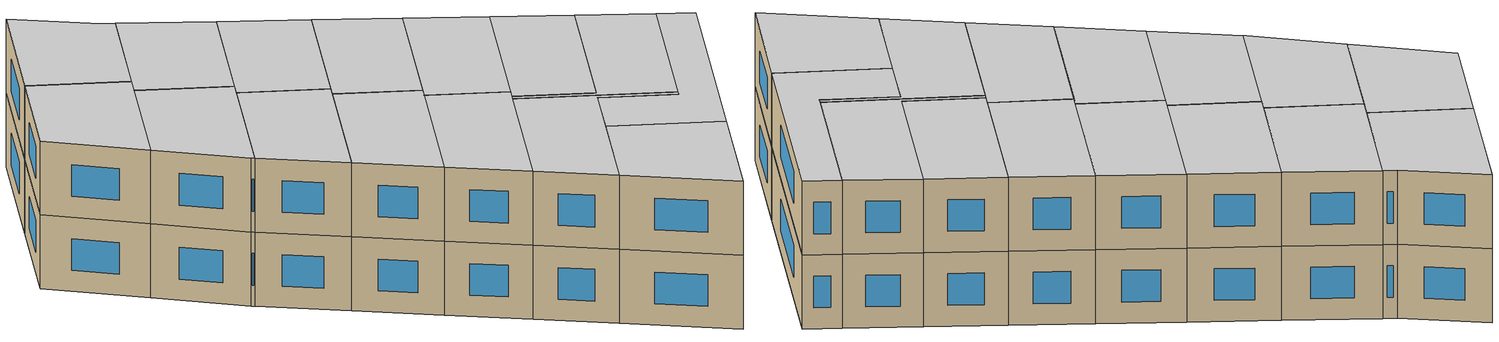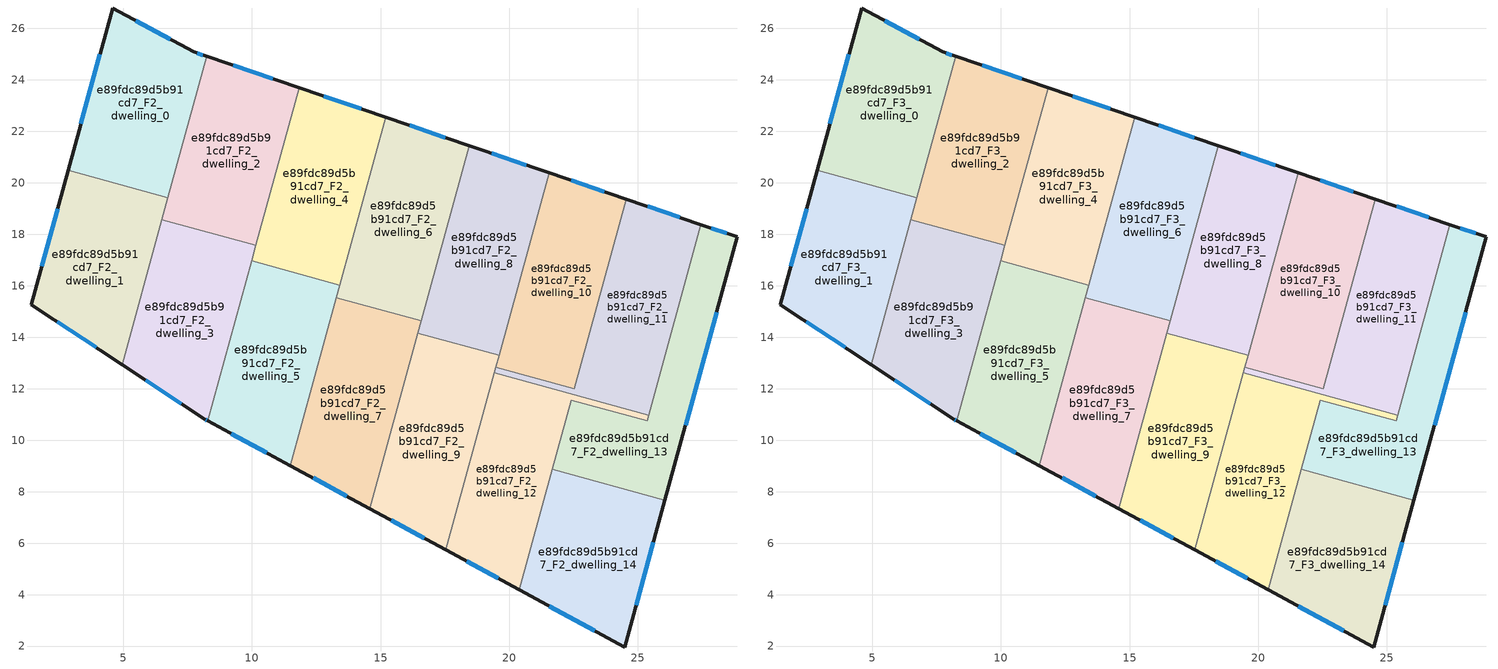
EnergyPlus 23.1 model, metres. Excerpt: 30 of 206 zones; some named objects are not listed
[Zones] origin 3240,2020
e89fdc89d5b91cd7_F2_dwelling_0
 floor to e89fdc89d5b91cd7_F1_dwelling_0 (EU_floor_Construction): 7.73,25.09 8.25,24.91 6.74,19.42 2.86,20.49 4.59,26.79 z6
 wall outside (EU_wall_Construction): 8.25,24.91 7.73,25.09 4.59,26.79 2.86,20.49 z6:9
 wall to e89fdc89d5b91cd7_F2_dwelling_1 (EU_wall_Construction): 2.86,20.49 6.74,19.42 z6:9
 wall to e89fdc89d5b91cd7_F2_dwelling_2 (EU_wall_Construction): 6.74,19.42 8.25,24.91 z6:9
 window (EU_Window_Construction): 4.1,24.99 3.36,22.29 / 6.84,25.57 5.49,26.3 / 8.1,24.96 7.88,25.04 z6.86:8.14
e89fdc89d5b91cd7_F2_dwelling_1
 floor to e89fdc89d5b91cd7_F1_dwelling_1 (EU_floor_Construction): 6.74,19.42 4.96,12.93 1.43,15.27 2.86,20.49 z6
 wall outside (EU_wall_Construction): 2.86,20.49 1.43,15.27 4.96,12.93 z6:9
 wall to e89fdc89d5b91cd7_F2_dwelling_3 (EU_wall_Construction): 4.96,12.93 6.51,18.57 z6:9
 wall to e89fdc89d5b91cd7_F2_dwelling_2 (EU_wall_Construction): 6.51,18.57 6.74,19.42 z6:9
 window (EU_Window_Construction): 2.45,19 1.84,16.76 / 2.44,14.6 3.95,13.6 z6.86:8.14
e89fdc89d5b91cd7_F2_dwelling_10
 floor to e89fdc89d5b91cd7_F1_dwelling_10 (EU_floor_Construction): 24.54,19.36 22.53,12 19.48,12.83 21.55,20.38 z6
 wall outside (EU_wall_Construction): 24.54,19.36 21.55,20.38 z6:9
 wall to e89fdc89d5b91cd7_F2_dwelling_11 (EU_wall_Construction): 19.48,12.83 22.53,12 24.54,19.36 z6:9
 wall to e89fdc89d5b91cd7_F2_dwelling_8 (EU_wall_Construction): 21.55,20.38 19.6,13.29 z6:9
 wall to e89fdc89d5b91cd7_F2_dwelling_9 (EU_wall_Construction): 19.6,13.29 19.48,12.84 z6:9
 window (EU_Window_Construction): 23.69,19.66 22.4,20.09 z6.86:8.14
e89fdc89d5b91cd7_F2_dwelling_11
 floor to e89fdc89d5b91cd7_F1_dwelling_11 (EU_floor_Construction): 27.44,18.38 25.41,10.98 19.42,12.62 19.48,12.83 22.53,12 24.54,19.36 z6
 wall outside (EU_wall_Construction): 27.44,18.38 24.54,19.36 z6:9
 wall to e89fdc89d5b91cd7_F2_dwelling_13 (EU_wall_Construction): 25.41,10.98 27.44,18.38 z6:9
 wall to e89fdc89d5b91cd7_F2_dwelling_12 (EU_wall_Construction): 19.42,12.62 25.41,10.98 z6:9
 wall to e89fdc89d5b91cd7_F2_dwelling_9 (EU_wall_Construction): 19.48,12.83 19.42,12.62 z6:9
 window (EU_Window_Construction): 26.61,18.66 25.37,19.08 z6.86:8.14
e89fdc89d5b91cd7_F2_dwelling_12
 floor to e89fdc89d5b91cd7_F1_dwelling_12 (EU_floor_Construction): 25.41,10.98 25.35,10.75 22.41,11.56 20.38,4.19 17.53,5.73 19.42,12.62 z6
 wall outside (EU_wall_Construction): 17.53,5.73 20.38,4.19 z6:9
 wall to e89fdc89d5b91cd7_F2_dwelling_13 (EU_wall_Construction): 21.67,8.86 22.41,11.56 25.35,10.75 25.41,10.98 z6:9
 wall to e89fdc89d5b91cd7_F2_dwelling_14 (EU_wall_Construction): 20.38,4.19 21.67,8.86 z6:9
 wall to e89fdc89d5b91cd7_F2_dwelling_9 (EU_wall_Construction): 19.42,12.62 17.53,5.73 z6:9
 window (EU_Window_Construction): 18.35,5.29 19.57,4.63 z6.86:8.14
e89fdc89d5b91cd7_F2_dwelling_13
 floor to e89fdc89d5b91cd7_F1_dwelling_13 (EU_floor_Construction): 28.86,17.89 26.05,7.66 21.67,8.86 22.41,11.56 25.35,10.75 25.41,10.98 27.44,18.38 z6
 wall outside (EU_wall_Construction): 26.05,7.66 28.86,17.89 27.44,18.38 z6:9
 wall to e89fdc89d5b91cd7_F2_dwelling_14 (EU_wall_Construction): 21.67,8.86 26.05,7.66 z6:9
 window (EU_Window_Construction): 28.45,18.03 27.85,18.24 / 26.85,10.59 28.06,14.97 z6.86:8.14
e89fdc89d5b91cd7_F2_dwelling_14
 floor to e89fdc89d5b91cd7_F1_dwelling_14 (EU_floor_Construction): 26.05,7.66 24.48,1.96 20.38,4.19 21.67,8.86 z6
 wall outside (EU_wall_Construction): 20.38,4.19 24.48,1.96 26.05,7.66 z6:9
 window (EU_Window_Construction): 24.93,3.59 25.6,6.03 / 21.55,3.55 23.31,2.6 z6.86:8.14
e89fdc89d5b91cd7_F2_dwelling_2
 floor to e89fdc89d5b91cd7_F1_dwelling_2 (EU_floor_Construction): 11.83,23.69 10.15,17.57 6.51,18.57 8.25,24.91 z6
 wall outside (EU_wall_Construction): 11.83,23.69 8.25,24.91 z6:9
 wall to e89fdc89d5b91cd7_F2_dwelling_3 (EU_wall_Construction): 6.51,18.57 10.15,17.57 z6:9
 wall to e89fdc89d5b91cd7_F2_dwelling_4 (EU_wall_Construction): 10.15,17.57 11.83,23.69 z6:9
 window (EU_Window_Construction): 10.81,24.04 9.27,24.56 z6.86:8.14
e89fdc89d5b91cd7_F2_dwelling_3
 floor to e89fdc89d5b91cd7_F1_dwelling_3 (EU_floor_Construction): 10.15,17.57 8.28,10.75 8.17,10.81 4.96,12.93 6.51,18.57 z6
 wall outside (EU_wall_Construction): 4.96,12.93 8.17,10.81 8.28,10.75 z6:9
 wall to e89fdc89d5b91cd7_F2_dwelling_5 (EU_wall_Construction): 8.28,10.75 9.99,16.97 z6:9
 wall to e89fdc89d5b91cd7_F2_dwelling_4 (EU_wall_Construction): 9.99,16.97 10.15,17.57 z6:9
 window (EU_Window_Construction): 8.2,10.8 8.25,10.77 / 5.88,12.33 7.25,11.42 z6.86:8.14
e89fdc89d5b91cd7_F2_dwelling_4
 floor to e89fdc89d5b91cd7_F1_dwelling_4 (EU_floor_Construction): 15.21,22.54 13.42,16.03 9.99,16.97 11.83,23.69 z6
 wall outside (EU_wall_Construction): 15.21,22.54 11.83,23.69 z6:9
 wall to e89fdc89d5b91cd7_F2_dwelling_5 (EU_wall_Construction): 9.99,16.97 13.42,16.03 z6:9
 wall to e89fdc89d5b91cd7_F2_dwelling_6 (EU_wall_Construction): 13.42,16.03 15.21,22.54 z6:9
 window (EU_Window_Construction): 14.24,22.87 12.8,23.36 z6.86:8.14
e89fdc89d5b91cd7_F2_dwelling_5
 floor to e89fdc89d5b91cd7_F1_dwelling_5 (EU_floor_Construction): 13.42,16.03 11.49,9.01 8.28,10.75 9.99,16.97 z6
 wall outside (EU_wall_Construction): 8.28,10.75 11.49,9.01 z6:9
 wall to e89fdc89d5b91cd7_F2_dwelling_7 (EU_wall_Construction): 11.49,9.01 13.28,15.53 z6:9
 wall to e89fdc89d5b91cd7_F2_dwelling_6 (EU_wall_Construction): 13.28,15.53 13.42,16.03 z6:9
 window (EU_Window_Construction): 9.2,10.25 10.58,9.51 z6.86:8.14
e89fdc89d5b91cd7_F2_dwelling_6
 floor to e89fdc89d5b91cd7_F1_dwelling_6 (EU_floor_Construction): 18.44,21.44 16.57,14.63 13.28,15.53 15.21,22.54 z6
 wall outside (EU_wall_Construction): 18.44,21.44 15.21,22.54 z6:9
 wall to e89fdc89d5b91cd7_F2_dwelling_7 (EU_wall_Construction): 13.28,15.53 16.57,14.63 z6:9
 wall to e89fdc89d5b91cd7_F2_dwelling_8 (EU_wall_Construction): 16.57,14.63 18.44,21.44 z6:9
 window (EU_Window_Construction): 17.52,21.76 16.13,22.23 z6.86:8.14
e89fdc89d5b91cd7_F2_dwelling_7
 floor to e89fdc89d5b91cd7_F1_dwelling_7 (EU_floor_Construction): 16.57,14.63 14.57,7.34 11.49,9.01 13.28,15.53 z6
 wall outside (EU_wall_Construction): 11.49,9.01 14.57,7.34 z6:9
 wall to e89fdc89d5b91cd7_F2_dwelling_9 (EU_wall_Construction): 14.57,7.34 16.44,14.16 z6:9
 wall to e89fdc89d5b91cd7_F2_dwelling_8 (EU_wall_Construction): 16.44,14.16 16.57,14.63 z6:9
 window (EU_Window_Construction): 12.37,8.53 13.69,7.82 z6.86:8.14
e89fdc89d5b91cd7_F2_dwelling_8
 floor to e89fdc89d5b91cd7_F1_dwelling_8 (EU_floor_Construction): 21.55,20.38 19.6,13.29 16.44,14.16 18.44,21.44 z6
 wall outside (EU_wall_Construction): 21.55,20.38 18.44,21.44 z6:9
 wall to e89fdc89d5b91cd7_F2_dwelling_9 (EU_wall_Construction): 16.44,14.16 19.6,13.29 z6:9
 window (EU_Window_Construction): 20.66,20.69 19.33,21.14 z6.86:8.14
e89fdc89d5b91cd7_F2_dwelling_9
 floor to e89fdc89d5b91cd7_F1_dwelling_9 (EU_floor_Construction): 19.6,13.29 17.53,5.73 14.57,7.34 16.44,14.16 z6
 wall outside (EU_wall_Construction): 14.57,7.34 17.53,5.73 z6:9
 window (EU_Window_Construction): 15.42,6.88 16.69,6.19 z6.86:8.14
e89fdc89d5b91cd7_F3_dwelling_0
 floor to e89fdc89d5b91cd7_F2_dwelling_0 (EU_floor_Construction): 7.73,25.09 8.25,24.91 6.74,19.42 2.86,20.49 4.59,26.79 z9
 wall outside (EU_wall_Construction): 8.25,24.91 7.73,25.09 4.59,26.79 2.86,20.49 z9:12
 wall to e89fdc89d5b91cd7_F3_dwelling_1 (EU_wall_Construction): 2.86,20.49 6.74,19.42 z9:12
 wall to e89fdc89d5b91cd7_F3_dwelling_2 (EU_wall_Construction): 6.74,19.42 8.25,24.91 z9:12
 window (EU_Window_Construction): 4.1,24.99 3.36,22.29 / 6.84,25.57 5.49,26.3 / 8.1,24.96 7.88,25.04 z9.86:11.14
 ceiling to e89fdc89d5b91cd7_F4_dwelling_0 (EU_floor_Construction): 6.74,19.42 8.25,24.91 7.73,25.09 4.59,26.79 2.86,20.49 z12
e89fdc89d5b91cd7_F3_dwelling_1
 floor to e89fdc89d5b91cd7_F2_dwelling_1 (EU_floor_Construction): 6.74,19.42 4.96,12.93 1.43,15.27 2.86,20.49 z9
 wall outside (EU_wall_Construction): 2.86,20.49 1.43,15.27 4.96,12.93 z9:12
 wall to e89fdc89d5b91cd7_F3_dwelling_3 (EU_wall_Construction): 4.96,12.93 6.51,18.57 z9:12
 wall to e89fdc89d5b91cd7_F3_dwelling_2 (EU_wall_Construction): 6.51,18.57 6.74,19.42 z9:12
 window (EU_Window_Construction): 2.45,19 1.84,16.76 / 2.44,14.6 3.95,13.6 z9.86:11.14
 ceiling to e89fdc89d5b91cd7_F4_dwelling_1 (EU_floor_Construction): 4.96,12.93 6.74,19.42 2.86,20.49 1.43,15.27 z12
e89fdc89d5b91cd7_F3_dwelling_10
 floor to e89fdc89d5b91cd7_F2_dwelling_10 (EU_floor_Construction): 24.54,19.36 22.53,12 19.48,12.83 21.55,20.38 z9
 wall outside (EU_wall_Construction): 24.54,19.36 21.55,20.38 z9:12
 wall to e89fdc89d5b91cd7_F3_dwelling_11 (EU_wall_Construction): 19.48,12.83 22.53,12 24.54,19.36 z9:12
 wall to e89fdc89d5b91cd7_F3_dwelling_8 (EU_wall_Construction): 21.55,20.38 19.6,13.29 z9:12
 wall to e89fdc89d5b91cd7_F3_dwelling_9 (EU_wall_Construction): 19.6,13.29 19.48,12.84 z9:12
 window (EU_Window_Construction): 23.69,19.66 22.4,20.09 z9.86:11.14
 ceiling to e89fdc89d5b91cd7_F4_dwelling_10 (EU_floor_Construction): 22.53,12 24.54,19.36 21.55,20.38 19.48,12.83 z12
e89fdc89d5b91cd7_F3_dwelling_11
 floor to e89fdc89d5b91cd7_F2_dwelling_11 (EU_floor_Construction): 27.44,18.38 25.41,10.98 19.42,12.62 19.48,12.83 22.53,12 24.54,19.36 z9
 wall outside (EU_wall_Construction): 27.44,18.38 24.54,19.36 z9:12
 wall to e89fdc89d5b91cd7_F3_dwelling_13 (EU_wall_Construction): 25.41,10.98 27.44,18.38 z9:12
 wall to e89fdc89d5b91cd7_F3_dwelling_12 (EU_wall_Construction): 19.42,12.62 25.41,10.98 z9:12
 wall to e89fdc89d5b91cd7_F3_dwelling_9 (EU_wall_Construction): 19.48,12.83 19.42,12.62 z9:12
 window (EU_Window_Construction): 26.61,18.66 25.37,19.08 z9.86:11.14
 ceiling to e89fdc89d5b91cd7_F4_dwelling_11 (EU_floor_Construction): 25.41,10.98 27.44,18.38 24.54,19.36 22.53,12 19.48,12.83 19.42,12.62 z12
e89fdc89d5b91cd7_F3_dwelling_12
 floor to e89fdc89d5b91cd7_F2_dwelling_12 (EU_floor_Construction): 25.41,10.98 25.35,10.75 22.41,11.56 20.38,4.19 17.53,5.73 19.42,12.62 z9
 wall outside (EU_wall_Construction): 17.53,5.73 20.38,4.19 z9:12
 wall to e89fdc89d5b91cd7_F3_dwelling_13 (EU_wall_Construction): 21.67,8.86 22.41,11.56 25.35,10.75 25.41,10.98 z9:12
 wall to e89fdc89d5b91cd7_F3_dwelling_14 (EU_wall_Construction): 20.38,4.19 21.67,8.86 z9:12
 wall to e89fdc89d5b91cd7_F3_dwelling_9 (EU_wall_Construction): 19.42,12.62 17.53,5.73 z9:12
 window (EU_Window_Construction): 18.35,5.29 19.57,4.63 z9.86:11.14
 ceiling to e89fdc89d5b91cd7_F4_dwelling_12 (EU_floor_Construction): 20.38,4.19 22.41,11.56 25.35,10.75 25.41,10.98 19.42,12.62 17.53,5.73 z12
e89fdc89d5b91cd7_F3_dwelling_13
 floor to e89fdc89d5b91cd7_F2_dwelling_13 (EU_floor_Construction): 28.86,17.89 26.05,7.66 21.67,8.86 22.41,11.56 25.35,10.75 25.41,10.98 27.44,18.38 z9
 wall outside (EU_wall_Construction): 26.05,7.66 28.86,17.89 27.44,18.38 z9:12
 wall to e89fdc89d5b91cd7_F3_dwelling_14 (EU_wall_Construction): 21.67,8.86 26.05,7.66 z9:12
 window (EU_Window_Construction): 28.45,18.03 27.85,18.24 / 26.85,10.59 28.06,14.97 z9.86:11.14
 ceiling to e89fdc89d5b91cd7_F4_dwelling_13 (EU_floor_Construction): 26.05,7.66 28.86,17.89 27.44,18.38 25.41,10.98 25.35,10.75 22.41,11.56 21.67,8.86 z12
e89fdc89d5b91cd7_F3_dwelling_14
 floor to e89fdc89d5b91cd7_F2_dwelling_14 (EU_floor_Construction): 26.05,7.66 24.48,1.96 20.38,4.19 21.67,8.86 z9
 wall outside (EU_wall_Construction): 20.38,4.19 24.48,1.96 26.05,7.66 z9:12
 window (EU_Window_Construction): 24.93,3.59 25.6,6.03 / 21.55,3.55 23.31,2.6 z9.86:11.14
 ceiling to e89fdc89d5b91cd7_F4_dwelling_14 (EU_floor_Construction): 24.48,1.96 26.05,7.66 21.67,8.86 20.38,4.19 z12
e89fdc89d5b91cd7_F3_dwelling_2
 floor to e89fdc89d5b91cd7_F2_dwelling_2 (EU_floor_Construction): 11.83,23.69 10.15,17.57 6.51,18.57 8.25,24.91 z9
 wall outside (EU_wall_Construction): 11.83,23.69 8.25,24.91 z9:12
 wall to e89fdc89d5b91cd7_F3_dwelling_3 (EU_wall_Construction): 6.51,18.57 10.15,17.57 z9:12
 wall to e89fdc89d5b91cd7_F3_dwelling_4 (EU_wall_Construction): 10.15,17.57 11.83,23.69 z9:12
 window (EU_Window_Construction): 10.81,24.04 9.27,24.56 z9.86:11.14
 ceiling to e89fdc89d5b91cd7_F4_dwelling_2 (EU_floor_Construction): 10.15,17.57 11.83,23.69 8.25,24.91 6.51,18.57 z12
e89fdc89d5b91cd7_F3_dwelling_3
 floor to e89fdc89d5b91cd7_F2_dwelling_3 (EU_floor_Construction): 10.15,17.57 8.28,10.75 8.17,10.81 4.96,12.93 6.51,18.57 z9
 wall outside (EU_wall_Construction): 4.96,12.93 8.17,10.81 8.28,10.75 z9:12
 wall to e89fdc89d5b91cd7_F3_dwelling_5 (EU_wall_Construction): 8.28,10.75 9.99,16.97 z9:12
 wall to e89fdc89d5b91cd7_F3_dwelling_4 (EU_wall_Construction): 9.99,16.97 10.15,17.57 z9:12
 window (EU_Window_Construction): 8.2,10.8 8.25,10.77 / 5.88,12.33 7.25,11.42 z9.86:11.14
 ceiling to e89fdc89d5b91cd7_F4_dwelling_3 (EU_floor_Construction): 8.28,10.75 10.15,17.57 6.51,18.57 4.96,12.93 8.17,10.81 z12
e89fdc89d5b91cd7_F3_dwelling_4
 floor to e89fdc89d5b91cd7_F2_dwelling_4 (EU_floor_Construction): 15.21,22.54 13.42,16.03 9.99,16.97 11.83,23.69 z9
 wall outside (EU_wall_Construction): 15.21,22.54 11.83,23.69 z9:12
 wall to e89fdc89d5b91cd7_F3_dwelling_5 (EU_wall_Construction): 9.99,16.97 13.42,16.03 z9:12
 wall to e89fdc89d5b91cd7_F3_dwelling_6 (EU_wall_Construction): 13.42,16.03 15.21,22.54 z9:12
 window (EU_Window_Construction): 14.24,22.87 12.8,23.36 z9.86:11.14
 ceiling to e89fdc89d5b91cd7_F4_dwelling_4 (EU_floor_Construction): 13.42,16.03 15.21,22.54 11.83,23.69 9.99,16.97 z12
e89fdc89d5b91cd7_F3_dwelling_5
 floor to e89fdc89d5b91cd7_F2_dwelling_5 (EU_floor_Construction): 13.42,16.03 11.49,9.01 8.28,10.75 9.99,16.97 z9
 wall outside (EU_wall_Construction): 8.28,10.75 11.49,9.01 z9:12
 wall to e89fdc89d5b91cd7_F3_dwelling_7 (EU_wall_Construction): 11.49,9.01 13.28,15.53 z9:12
 wall to e89fdc89d5b91cd7_F3_dwelling_6 (EU_wall_Construction): 13.28,15.53 13.42,16.03 z9:12
 window (EU_Window_Construction): 9.2,10.25 10.58,9.51 z9.86:11.14
 ceiling to e89fdc89d5b91cd7_F4_dwelling_5 (EU_floor_Construction): 11.49,9.01 13.42,16.03 9.99,16.97 8.28,10.75 z12
e89fdc89d5b91cd7_F3_dwelling_6
 floor to e89fdc89d5b91cd7_F2_dwelling_6 (EU_floor_Construction): 18.44,21.44 16.57,14.63 13.28,15.53 15.21,22.54 z9
 wall outside (EU_wall_Construction): 18.44,21.44 15.21,22.54 z9:12
 wall to e89fdc89d5b91cd7_F3_dwelling_7 (EU_wall_Construction): 13.28,15.53 16.57,14.63 z9:12
 wall to e89fdc89d5b91cd7_F3_dwelling_8 (EU_wall_Construction): 16.57,14.63 18.44,21.44 z9:12
 window (EU_Window_Construction): 17.52,21.76 16.13,22.23 z9.86:11.14
 ceiling to e89fdc89d5b91cd7_F4_dwelling_6 (EU_floor_Construction): 16.57,14.63 18.44,21.44 15.21,22.54 13.28,15.53 z12
e89fdc89d5b91cd7_F3_dwelling_7
 floor to e89fdc89d5b91cd7_F2_dwelling_7 (EU_floor_Construction): 16.57,14.63 14.57,7.34 11.49,9.01 13.28,15.53 z9
 wall outside (EU_wall_Construction): 11.49,9.01 14.57,7.34 z9:12
 wall to e89fdc89d5b91cd7_F3_dwelling_9 (EU_wall_Construction): 14.57,7.34 16.44,14.16 z9:12
 wall to e89fdc89d5b91cd7_F3_dwelling_8 (EU_wall_Construction): 16.44,14.16 16.57,14.63 z9:12
 window (EU_Window_Construction): 12.37,8.53 13.69,7.82 z9.86:11.14
 ceiling to e89fdc89d5b91cd7_F4_dwelling_7 (EU_floor_Construction): 14.57,7.34 16.57,14.63 13.28,15.53 11.49,9.01 z12
e89fdc89d5b91cd7_F3_dwelling_8
 floor to e89fdc89d5b91cd7_F2_dwelling_8 (EU_floor_Construction): 21.55,20.38 19.6,13.29 16.44,14.16 18.44,21.44 z9
 wall outside (EU_wall_Construction): 21.55,20.38 18.44,21.44 z9:12
 wall to e89fdc89d5b91cd7_F3_dwelling_9 (EU_wall_Construction): 16.44,14.16 19.6,13.29 z9:12
 window (EU_Window_Construction): 20.66,20.69 19.33,21.14 z9.86:11.14
 ceiling to e89fdc89d5b91cd7_F4_dwelling_8 (EU_floor_Construction): 19.6,13.29 21.55,20.38 18.44,21.44 16.44,14.16 z12
e89fdc89d5b91cd7_F3_dwelling_9
 floor to e89fdc89d5b91cd7_F2_dwelling_9 (EU_floor_Construction): 19.6,13.29 17.53,5.73 14.57,7.34 16.44,14.16 z9
 wall outside (EU_wall_Construction): 14.57,7.34 17.53,5.73 z9:12
 window (EU_Window_Construction): 15.42,6.88 16.69,6.19 z9.86:11.14
 ceiling to e89fdc89d5b91cd7_F4_dwelling_9 (EU_floor_Construction): 17.53,5.73 19.6,13.29 16.44,14.16 14.57,7.34 z12
[Building]
EU S2 Campaign: North Axis=0; Terrain=City; Solar Distribution=FullExterior
[Site:Location]
Helsinki-Vantaa.AP: Latitude=60.317; Longitude=24.963; Time Zone=2; Elevation=54.6
[SizingPeriod:WeatherFileDays]
AnnualSizingPeriod: Begin Month=1; Begin Day of Month=1; End Month=12; End Day of Month=31; Day of Week for Start Day=Monday; Use Weather File Daylight Saving Period=No; Use Weather File Rain and Snow Indicators=No
[MATERIAL]
EU_InternalMass_Material: Roughness=MediumRough; Thickness=0.1; Conductivity=1; Density=1800; Specific Heat=900; Thermal Absorptance=0.9; Solar Absorptance=0.7; Visible Absorptance=0.7
[MATERIAL:NOMASS] Roughness=MediumRough; Thermal Absorptance=0.9; Solar Absorptance=0.7; Visible Absorptance=0.7
Name | Thermal Resistance
EU_wall_NoMass | 5.91765
EU_floor_NoMass | 6.2875
[WINDOWMATERIAL:SIMPLEGLAZINGSYSTEM]
EU_Window_SimpleGlazing: UFactor=0.994035; Solar Heat Gain Coefficient=0.7; Visible Transmittance=0.7
[CONSTRUCTION]
EU_wall_Construction: EU_wall_NoMass
EU_floor_Construction: EU_floor_NoMass
EU_Window_Construction: EU_Window_SimpleGlazing
EU_InternalMass_Construction: EU_InternalMass_Material
[ZONE] Type=1; Multiplier=1; Ceiling Height=autocalculate; Floor Area=autocalculate; Part of Total Floor Area=Yes
Name | Volume
e89fdc89d5b91cd7_F2_dwelling_0; e89fdc89d5b91cd7_F3_dwelling_0; e89fdc89d5b91cd7_F2_dwelling_4; e89fdc89d5b91cd7_F3_dwelling_4 | 73.2905
e89fdc89d5b91cd7_F2_dwelling_1; e89fdc89d5b91cd7_F3_dwelling_1 | 73.2869
e89fdc89d5b91cd7_F2_dwelling_10; e89fdc89d5b91cd7_F3_dwelling_10 | 73.2883
e89fdc89d5b91cd7_F2_dwelling_11; e89fdc89d5b91cd7_F3_dwelling_11 | 73.3008
e89fdc89d5b91cd7_F2_dwelling_12; e89fdc89d5b91cd7_F3_dwelling_12; e89fdc89d5b91cd7_F2_dwelling_7; e89fdc89d5b91cd7_F3_dwelling_7 | 73.2964
e89fdc89d5b91cd7_F2_dwelling_13; e89fdc89d5b91cd7_F3_dwelling_13 | 73.2942
e89fdc89d5b91cd7_F2_dwelling_14; e89fdc89d5b91cd7_F3_dwelling_14 | 73.292
e89fdc89d5b91cd7_F2_dwelling_2; e89fdc89d5b91cd7_F3_dwelling_2 | 73.2986
e89fdc89d5b91cd7_F2_dwelling_3; e89fdc89d5b91cd7_F3_dwelling_3 | 73.2935
e89fdc89d5b91cd7_F2_dwelling_5; e89fdc89d5b91cd7_F3_dwelling_5 | 73.2898
e89fdc89d5b91cd7_F2_dwelling_6; e89fdc89d5b91cd7_F3_dwelling_6 | 73.3125
e89fdc89d5b91cd7_F2_dwelling_8; e89fdc89d5b91cd7_F3_dwelling_8 | 73.2773
e89fdc89d5b91cd7_F2_dwelling_9; e89fdc89d5b91cd7_F3_dwelling_9 | 73.281
[INTERNALMASS] Construction=EU_InternalMass_Construction
Name | Zone or ZoneList | Surface Area
e89fdc89d5b91cd7_F2_dwelling_0_EU_InternalMass | e89fdc89d5b91cd7_F2_dwelling_0 | 24.4306
e89fdc89d5b91cd7_F2_dwelling_1_EU_InternalMass | e89fdc89d5b91cd7_F2_dwelling_1 | 24.4291
e89fdc89d5b91cd7_F2_dwelling_2_EU_InternalMass | e89fdc89d5b91cd7_F2_dwelling_2 | 24.4325
e89fdc89d5b91cd7_F2_dwelling_3_EU_InternalMass | e89fdc89d5b91cd7_F2_dwelling_3 | 24.4306
e89fdc89d5b91cd7_F2_dwelling_4_EU_InternalMass | e89fdc89d5b91cd7_F2_dwelling_4 | 24.43
e89fdc89d5b91cd7_F2_dwelling_5_EU_InternalMass | e89fdc89d5b91cd7_F2_dwelling_5 | 24.4291
e89fdc89d5b91cd7_F2_dwelling_6_EU_InternalMass | e89fdc89d5b91cd7_F2_dwelling_6 | 24.4375
e89fdc89d5b91cd7_F2_dwelling_7_EU_InternalMass | e89fdc89d5b91cd7_F2_dwelling_7 | 24.4322
e89fdc89d5b91cd7_F2_dwelling_8_EU_InternalMass | e89fdc89d5b91cd7_F2_dwelling_8 | 24.4257
e89fdc89d5b91cd7_F2_dwelling_9_EU_InternalMass | e89fdc89d5b91cd7_F2_dwelling_9 | 24.4271
e89fdc89d5b91cd7_F2_dwelling_10_EU_InternalMass | e89fdc89d5b91cd7_F2_dwelling_10 | 24.4293
e89fdc89d5b91cd7_F2_dwelling_11_EU_InternalMass | e89fdc89d5b91cd7_F2_dwelling_11 | 24.4344
e89fdc89d5b91cd7_F2_dwelling_12_EU_InternalMass | e89fdc89d5b91cd7_F2_dwelling_12 | 24.432
e89fdc89d5b91cd7_F2_dwelling_13_EU_InternalMass | e89fdc89d5b91cd7_F2_dwelling_13 | 24.4312
e89fdc89d5b91cd7_F2_dwelling_14_EU_InternalMass | e89fdc89d5b91cd7_F2_dwelling_14 | 24.4321
e89fdc89d5b91cd7_F3_dwelling_0_EU_InternalMass | e89fdc89d5b91cd7_F3_dwelling_0 | 24.4306
e89fdc89d5b91cd7_F3_dwelling_1_EU_InternalMass | e89fdc89d5b91cd7_F3_dwelling_1 | 24.4291
e89fdc89d5b91cd7_F3_dwelling_2_EU_InternalMass | e89fdc89d5b91cd7_F3_dwelling_2 | 24.4325
e89fdc89d5b91cd7_F3_dwelling_3_EU_InternalMass | e89fdc89d5b91cd7_F3_dwelling_3 | 24.4306
e89fdc89d5b91cd7_F3_dwelling_4_EU_InternalMass | e89fdc89d5b91cd7_F3_dwelling_4 | 24.43
e89fdc89d5b91cd7_F3_dwelling_5_EU_InternalMass | e89fdc89d5b91cd7_F3_dwelling_5 | 24.4291
e89fdc89d5b91cd7_F3_dwelling_6_EU_InternalMass | e89fdc89d5b91cd7_F3_dwelling_6 | 24.4375
e89fdc89d5b91cd7_F3_dwelling_7_EU_InternalMass | e89fdc89d5b91cd7_F3_dwelling_7 | 24.4322
e89fdc89d5b91cd7_F3_dwelling_8_EU_InternalMass | e89fdc89d5b91cd7_F3_dwelling_8 | 24.4257
e89fdc89d5b91cd7_F3_dwelling_9_EU_InternalMass | e89fdc89d5b91cd7_F3_dwelling_9 | 24.4271
e89fdc89d5b91cd7_F3_dwelling_10_EU_InternalMass | e89fdc89d5b91cd7_F3_dwelling_10 | 24.4293
e89fdc89d5b91cd7_F3_dwelling_11_EU_InternalMass | e89fdc89d5b91cd7_F3_dwelling_11 | 24.4344
e89fdc89d5b91cd7_F3_dwelling_12_EU_InternalMass | e89fdc89d5b91cd7_F3_dwelling_12 | 24.432
e89fdc89d5b91cd7_F3_dwelling_13_EU_InternalMass | e89fdc89d5b91cd7_F3_dwelling_13 | 24.4312
e89fdc89d5b91cd7_F3_dwelling_14_EU_InternalMass | e89fdc89d5b91cd7_F3_dwelling_14 | 24.4321
[OTHEREQUIPMENT] Fuel Type=Electricity; Design Level Calculation Method=Watts/Area; Power per Zone Floor Area=1; Fraction Latent=0; Fraction Radiant=0; Fraction Lost=0; Carbon Dioxide Generation Rate=0; EndUse Subcategory=EU_Step8_InternalGains
Name | Zone or ZoneList or Space or SpaceList | Schedule
EU_Step8_InternalGain_e89fdc89d5b91cd7_F2_dwelling_0_f000 | e89fdc89d5b91cd7_F2_dwelling_0 | EU_Step8_GainSchedule_e89fdc89d5b91cd7_F2_dwelling_0_f000
EU_Step8_InternalGain_e89fdc89d5b91cd7_F2_dwelling_1_f000 | e89fdc89d5b91cd7_F2_dwelling_1 | EU_Step8_GainSchedule_e89fdc89d5b91cd7_F2_dwelling_1_f000
EU_Step8_InternalGain_e89fdc89d5b91cd7_F2_dwelling_2_f000 | e89fdc89d5b91cd7_F2_dwelling_2 | EU_Step8_GainSchedule_e89fdc89d5b91cd7_F2_dwelling_2_f000
EU_Step8_InternalGain_e89fdc89d5b91cd7_F2_dwelling_3_f000 | e89fdc89d5b91cd7_F2_dwelling_3 | EU_Step8_GainSchedule_e89fdc89d5b91cd7_F2_dwelling_3_f000
EU_Step8_InternalGain_e89fdc89d5b91cd7_F2_dwelling_4_f000 | e89fdc89d5b91cd7_F2_dwelling_4 | EU_Step8_GainSchedule_e89fdc89d5b91cd7_F2_dwelling_4_f000
EU_Step8_InternalGain_e89fdc89d5b91cd7_F2_dwelling_5_f000 | e89fdc89d5b91cd7_F2_dwelling_5 | EU_Step8_GainSchedule_e89fdc89d5b91cd7_F2_dwelling_5_f000
EU_Step8_InternalGain_e89fdc89d5b91cd7_F2_dwelling_6_f000 | e89fdc89d5b91cd7_F2_dwelling_6 | EU_Step8_GainSchedule_e89fdc89d5b91cd7_F2_dwelling_6_f000
EU_Step8_InternalGain_e89fdc89d5b91cd7_F2_dwelling_7_f000 | e89fdc89d5b91cd7_F2_dwelling_7 | EU_Step8_GainSchedule_e89fdc89d5b91cd7_F2_dwelling_7_f000
EU_Step8_InternalGain_e89fdc89d5b91cd7_F2_dwelling_8_f000 | e89fdc89d5b91cd7_F2_dwelling_8 | EU_Step8_GainSchedule_e89fdc89d5b91cd7_F2_dwelling_8_f000
EU_Step8_InternalGain_e89fdc89d5b91cd7_F2_dwelling_9_f000 | e89fdc89d5b91cd7_F2_dwelling_9 | EU_Step8_GainSchedule_e89fdc89d5b91cd7_F2_dwelling_9_f000
EU_Step8_InternalGain_e89fdc89d5b91cd7_F2_dwelling_10_f000 | e89fdc89d5b91cd7_F2_dwelling_10 | EU_Step8_GainSchedule_e89fdc89d5b91cd7_F2_dwelling_10_f000
EU_Step8_InternalGain_e89fdc89d5b91cd7_F2_dwelling_11_f000 | e89fdc89d5b91cd7_F2_dwelling_11 | EU_Step8_GainSchedule_e89fdc89d5b91cd7_F2_dwelling_11_f000
EU_Step8_InternalGain_e89fdc89d5b91cd7_F2_dwelling_12_f000 | e89fdc89d5b91cd7_F2_dwelling_12 | EU_Step8_GainSchedule_e89fdc89d5b91cd7_F2_dwelling_12_f000
EU_Step8_InternalGain_e89fdc89d5b91cd7_F2_dwelling_13_f000 | e89fdc89d5b91cd7_F2_dwelling_13 | EU_Step8_GainSchedule_e89fdc89d5b91cd7_F2_dwelling_13_f000
EU_Step8_InternalGain_e89fdc89d5b91cd7_F2_dwelling_14_f000 | e89fdc89d5b91cd7_F2_dwelling_14 | EU_Step8_GainSchedule_e89fdc89d5b91cd7_F2_dwelling_14_f000
EU_Step8_InternalGain_e89fdc89d5b91cd7_F3_dwelling_0_f000 | e89fdc89d5b91cd7_F3_dwelling_0 | EU_Step8_GainSchedule_e89fdc89d5b91cd7_F3_dwelling_0_f000
EU_Step8_InternalGain_e89fdc89d5b91cd7_F3_dwelling_1_f000 | e89fdc89d5b91cd7_F3_dwelling_1 | EU_Step8_GainSchedule_e89fdc89d5b91cd7_F3_dwelling_1_f000
EU_Step8_InternalGain_e89fdc89d5b91cd7_F3_dwelling_2_f000 | e89fdc89d5b91cd7_F3_dwelling_2 | EU_Step8_GainSchedule_e89fdc89d5b91cd7_F3_dwelling_2_f000
EU_Step8_InternalGain_e89fdc89d5b91cd7_F3_dwelling_3_f000 | e89fdc89d5b91cd7_F3_dwelling_3 | EU_Step8_GainSchedule_e89fdc89d5b91cd7_F3_dwelling_3_f000
EU_Step8_InternalGain_e89fdc89d5b91cd7_F3_dwelling_4_f000 | e89fdc89d5b91cd7_F3_dwelling_4 | EU_Step8_GainSchedule_e89fdc89d5b91cd7_F3_dwelling_4_f000
EU_Step8_InternalGain_e89fdc89d5b91cd7_F3_dwelling_5_f000 | e89fdc89d5b91cd7_F3_dwelling_5 | EU_Step8_GainSchedule_e89fdc89d5b91cd7_F3_dwelling_5_f000
EU_Step8_InternalGain_e89fdc89d5b91cd7_F3_dwelling_6_f000 | e89fdc89d5b91cd7_F3_dwelling_6 | EU_Step8_GainSchedule_e89fdc89d5b91cd7_F3_dwelling_6_f000
EU_Step8_InternalGain_e89fdc89d5b91cd7_F3_dwelling_7_f000 | e89fdc89d5b91cd7_F3_dwelling_7 | EU_Step8_GainSchedule_e89fdc89d5b91cd7_F3_dwelling_7_f000
EU_Step8_InternalGain_e89fdc89d5b91cd7_F3_dwelling_8_f000 | e89fdc89d5b91cd7_F3_dwelling_8 | EU_Step8_GainSchedule_e89fdc89d5b91cd7_F3_dwelling_8_f000
EU_Step8_InternalGain_e89fdc89d5b91cd7_F3_dwelling_9_f000 | e89fdc89d5b91cd7_F3_dwelling_9 | EU_Step8_GainSchedule_e89fdc89d5b91cd7_F3_dwelling_9_f000
EU_Step8_InternalGain_e89fdc89d5b91cd7_F3_dwelling_10_f000 | e89fdc89d5b91cd7_F3_dwelling_10 | EU_Step8_GainSchedule_e89fdc89d5b91cd7_F3_dwelling_10_f000
EU_Step8_InternalGain_e89fdc89d5b91cd7_F3_dwelling_11_f000 | e89fdc89d5b91cd7_F3_dwelling_11 | EU_Step8_GainSchedule_e89fdc89d5b91cd7_F3_dwelling_11_f000
EU_Step8_InternalGain_e89fdc89d5b91cd7_F3_dwelling_12_f000 | e89fdc89d5b91cd7_F3_dwelling_12 | EU_Step8_GainSchedule_e89fdc89d5b91cd7_F3_dwelling_12_f000
EU_Step8_InternalGain_e89fdc89d5b91cd7_F3_dwelling_13_f000 | e89fdc89d5b91cd7_F3_dwelling_13 | EU_Step8_GainSchedule_e89fdc89d5b91cd7_F3_dwelling_13_f000
EU_Step8_InternalGain_e89fdc89d5b91cd7_F3_dwelling_14_f000 | e89fdc89d5b91cd7_F3_dwelling_14 | EU_Step8_GainSchedule_e89fdc89d5b91cd7_F3_dwelling_14_f000
[ZONEVENTILATION:DESIGNFLOWRATE] Schedule=EU_AlwaysOn; Design Flow Rate Calculation Method=AirChanges/Hour; Air Changes per Hour=0.596421; Ventilation Type=Natural; Fan Pressure Rise=0; Fan Total Efficiency=1; Constant Term Coefficient=1; Temperature Term Coefficient=0; Velocity Term Coefficient=0; Velocity Squared Term Coefficient=0; Minimum Indoor Temperature=-100; Maximum Indoor Temperature=100; Delta Temperature=-100; Minimum Outdoor Temperature=-100; Maximum Outdoor Temperature=100; Maximum Wind Speed=40
Name | Zone or ZoneList or Space or SpaceList
EU_ConstantAir_e89fdc89d5b91cd7_F2_dwelling_0 | e89fdc89d5b91cd7_F2_dwelling_0
EU_ConstantAir_e89fdc89d5b91cd7_F2_dwelling_1 | e89fdc89d5b91cd7_F2_dwelling_1
EU_ConstantAir_e89fdc89d5b91cd7_F2_dwelling_2 | e89fdc89d5b91cd7_F2_dwelling_2
EU_ConstantAir_e89fdc89d5b91cd7_F2_dwelling_3 | e89fdc89d5b91cd7_F2_dwelling_3
EU_ConstantAir_e89fdc89d5b91cd7_F2_dwelling_4 | e89fdc89d5b91cd7_F2_dwelling_4
EU_ConstantAir_e89fdc89d5b91cd7_F2_dwelling_5 | e89fdc89d5b91cd7_F2_dwelling_5
EU_ConstantAir_e89fdc89d5b91cd7_F2_dwelling_6 | e89fdc89d5b91cd7_F2_dwelling_6
EU_ConstantAir_e89fdc89d5b91cd7_F2_dwelling_7 | e89fdc89d5b91cd7_F2_dwelling_7
EU_ConstantAir_e89fdc89d5b91cd7_F2_dwelling_8 | e89fdc89d5b91cd7_F2_dwelling_8
EU_ConstantAir_e89fdc89d5b91cd7_F2_dwelling_9 | e89fdc89d5b91cd7_F2_dwelling_9
EU_ConstantAir_e89fdc89d5b91cd7_F2_dwelling_10 | e89fdc89d5b91cd7_F2_dwelling_10
EU_ConstantAir_e89fdc89d5b91cd7_F2_dwelling_11 | e89fdc89d5b91cd7_F2_dwelling_11
EU_ConstantAir_e89fdc89d5b91cd7_F2_dwelling_12 | e89fdc89d5b91cd7_F2_dwelling_12
EU_ConstantAir_e89fdc89d5b91cd7_F2_dwelling_13 | e89fdc89d5b91cd7_F2_dwelling_13
EU_ConstantAir_e89fdc89d5b91cd7_F2_dwelling_14 | e89fdc89d5b91cd7_F2_dwelling_14
EU_ConstantAir_e89fdc89d5b91cd7_F3_dwelling_0 | e89fdc89d5b91cd7_F3_dwelling_0
EU_ConstantAir_e89fdc89d5b91cd7_F3_dwelling_1 | e89fdc89d5b91cd7_F3_dwelling_1
EU_ConstantAir_e89fdc89d5b91cd7_F3_dwelling_2 | e89fdc89d5b91cd7_F3_dwelling_2
EU_ConstantAir_e89fdc89d5b91cd7_F3_dwelling_3 | e89fdc89d5b91cd7_F3_dwelling_3
EU_ConstantAir_e89fdc89d5b91cd7_F3_dwelling_4 | e89fdc89d5b91cd7_F3_dwelling_4
EU_ConstantAir_e89fdc89d5b91cd7_F3_dwelling_5 | e89fdc89d5b91cd7_F3_dwelling_5
EU_ConstantAir_e89fdc89d5b91cd7_F3_dwelling_6 | e89fdc89d5b91cd7_F3_dwelling_6
EU_ConstantAir_e89fdc89d5b91cd7_F3_dwelling_7 | e89fdc89d5b91cd7_F3_dwelling_7
EU_ConstantAir_e89fdc89d5b91cd7_F3_dwelling_8 | e89fdc89d5b91cd7_F3_dwelling_8
EU_ConstantAir_e89fdc89d5b91cd7_F3_dwelling_9 | e89fdc89d5b91cd7_F3_dwelling_9
EU_ConstantAir_e89fdc89d5b91cd7_F3_dwelling_10 | e89fdc89d5b91cd7_F3_dwelling_10
EU_ConstantAir_e89fdc89d5b91cd7_F3_dwelling_11 | e89fdc89d5b91cd7_F3_dwelling_11
EU_ConstantAir_e89fdc89d5b91cd7_F3_dwelling_12 | e89fdc89d5b91cd7_F3_dwelling_12
EU_ConstantAir_e89fdc89d5b91cd7_F3_dwelling_13 | e89fdc89d5b91cd7_F3_dwelling_13
EU_ConstantAir_e89fdc89d5b91cd7_F3_dwelling_14 | e89fdc89d5b91cd7_F3_dwelling_14
[HVACTEMPLATE:THERMOSTAT] Constant Heating Setpoint=20; Constant Cooling Setpoint=50
EU_HeatOnly_e89fdc89d5b91cd7_F5_dwelling_3; EU_HeatOnly_e89fdc89d5b91cd7_F5_dwelling_4; EU_HeatOnly_e89fdc89d5b91cd7_F5_dwelling_5; EU_HeatOnly_e89fdc89d5b91cd7_F5_dwelling_6; EU_HeatOnly_e89fdc89d5b91cd7_F5_dwelling_7; EU_HeatOnly_e89fdc89d5b91cd7_F5_dwelling_8; EU_HeatOnly_e89fdc89d5b91cd7_F5_dwelling_9; EU_HeatOnly_e89fdc89d5b91cd7_F5_dwelling_10; EU_HeatOnly_e89fdc89d5b91cd7_F5_dwelling_11; EU_HeatOnly_e89fdc89d5b91cd7_F5_dwelling_12; EU_HeatOnly_e89fdc89d5b91cd7_F5_dwelling_13; EU_HeatOnly_e89fdc89d5b91cd7_F5_dwelling_14; EU_HeatOnly_e89fdc89d5b91cd7_F6_dwelling_0; EU_HeatOnly_e89fdc89d5b91cd7_F6_dwelling_1; EU_HeatOnly_e89fdc89d5b91cd7_F6_dwelling_2; EU_HeatOnly_e89fdc89d5b91cd7_F6_dwelling_3; EU_HeatOnly_e89fdc89d5b91cd7_F6_dwelling_4; EU_HeatOnly_e89fdc89d5b91cd7_F6_dwelling_5; EU_HeatOnly_e89fdc89d5b91cd7_F6_dwelling_6; EU_HeatOnly_e89fdc89d5b91cd7_F6_dwelling_7; EU_HeatOnly_e89fdc89d5b91cd7_F6_dwelling_8; EU_HeatOnly_e89fdc89d5b91cd7_F6_dwelling_9; EU_HeatOnly_e89fdc89d5b91cd7_F6_dwelling_10; EU_HeatOnly_e89fdc89d5b91cd7_F6_dwelling_11; EU_HeatOnly_e89fdc89d5b91cd7_F6_dwelling_12; EU_HeatOnly_e89fdc89d5b91cd7_F6_dwelling_13; EU_HeatOnly_e89fdc89d5b91cd7_F6_dwelling_14; EU_HeatOnly_e89fdc89d5b91cd7_F7_dwelling_0; EU_HeatOnly_e89fdc89d5b91cd7_F7_dwelling_1; EU_HeatOnly_e89fdc89d5b91cd7_F7_dwelling_2; EU_HeatOnly_e89fdc89d5b91cd7_F7_dwelling_3; EU_HeatOnly_e89fdc89d5b91cd7_F7_dwelling_4; EU_HeatOnly_e89fdc89d5b91cd7_F7_dwelling_5; EU_HeatOnly_e89fdc89d5b91cd7_F7_dwelling_6; EU_HeatOnly_e89fdc89d5b91cd7_F7_dwelling_7; EU_HeatOnly_e89fdc89d5b91cd7_F7_dwelling_8; EU_HeatOnly_e89fdc89d5b91cd7_F7_dwelling_9; EU_HeatOnly_e89fdc89d5b91cd7_F7_dwelling_10; EU_HeatOnly_e89fdc89d5b91cd7_F7_dwelling_11; EU_HeatOnly_e89fdc89d5b91cd7_F7_dwelling_12; EU_HeatOnly_e89fdc89d5b91cd7_F7_dwelling_13; EU_HeatOnly_e89fdc89d5b91cd7_F7_dwelling_14; EU_HeatOnly_e89fdc89d5b91cd7_F8_dwelling_0; EU_HeatOnly_e89fdc89d5b91cd7_F8_dwelling_1; EU_HeatOnly_e89fdc89d5b91cd7_F8_dwelling_2; EU_HeatOnly_e89fdc89d5b91cd7_F8_dwelling_3; EU_HeatOnly_e89fdc89d5b91cd7_F8_dwelling_4; EU_HeatOnly_e89fdc89d5b91cd7_F8_dwelling_5; EU_HeatOnly_e89fdc89d5b91cd7_F8_dwelling_6; EU_HeatOnly_e89fdc89d5b91cd7_F8_dwelling_7; EU_HeatOnly_e89fdc89d5b91cd7_F8_dwelling_8; EU_HeatOnly_e89fdc89d5b91cd7_F8_dwelling_9; EU_HeatOnly_e89fdc89d5b91cd7_F8_dwelling_10; EU_HeatOnly_e89fdc89d5b91cd7_F8_dwelling_11; EU_HeatOnly_e89fdc89d5b91cd7_F8_dwelling_12; EU_HeatOnly_e89fdc89d5b91cd7_F8_dwelling_13; EU_HeatOnly_e89fdc89d5b91cd7_F8_dwelling_14; EU_HeatOnly_e89fdc89d5b91cd7_F9_dwelling_0; EU_HeatOnly_e89fdc89d5b91cd7_F9_dwelling_1; EU_HeatOnly_e89fdc89d5b91cd7_F9_dwelling_2; EU_HeatOnly_e89fdc89d5b91cd7_F9_dwelling_3; EU_HeatOnly_e89fdc89d5b91cd7_F9_dwelling_4; EU_HeatOnly_e89fdc89d5b91cd7_F9_dwelling_5; EU_HeatOnly_e89fdc89d5b91cd7_F9_dwelling_6; EU_HeatOnly_e89fdc89d5b91cd7_F9_dwelling_7; EU_HeatOnly_e89fdc89d5b91cd7_F9_dwelling_8; EU_HeatOnly_e89fdc89d5b91cd7_F9_dwelling_9; EU_HeatOnly_e89fdc89d5b91cd7_F9_dwelling_10; EU_HeatOnly_e89fdc89d5b91cd7_F9_dwelling_11; EU_HeatOnly_e89fdc89d5b91cd7_F9_dwelling_12; EU_HeatOnly_e89fdc89d5b91cd7_F9_dwelling_13; EU_HeatOnly_e89fdc89d5b91cd7_F9_dwelling_14; EU_HeatOnly_e89fdc89d5b91cd7_F10_dwelling_0; EU_HeatOnly_e89fdc89d5b91cd7_F10_dwelling_1; EU_HeatOnly_e89fdc89d5b91cd7_F10_dwelling_2; EU_HeatOnly_e89fdc89d5b91cd7_F10_dwelling_3; EU_HeatOnly_e89fdc89d5b91cd7_F10_dwelling_4
[HVACTEMPLATE:ZONE:IDEALLOADSAIRSYSTEM] System Availability Schedule=EU_AlwaysOn; Maximum Heating Supply Air Temperature=50; Minimum Cooling Supply Air Temperature=13; Maximum Heating Supply Air Humidity Ratio=0.0156; Minimum Cooling Supply Air Humidity Ratio=0.0077; Heating Limit=NoLimit; Cooling Limit=NoLimit; Heating Availability Schedule=EU_AlwaysOn; Cooling Availability Schedule=EU_CoolingOff; Dehumidification Control Type=ConstantSensibleHeatRatio; Cooling Sensible Heat Ratio=0.7; Dehumidification Setpoint=60; Humidification Control Type=None; Humidification Setpoint=30; Outdoor Air Method=None; Outdoor Air Flow Rate per Person=0.00944; Outdoor Air Flow Rate per Zone Floor Area=0; Outdoor Air Flow Rate per Zone=0; Demand Controlled Ventilation Type=None; Outdoor Air Economizer Type=NoEconomizer; Heat Recovery Type=None; Sensible Heat Recovery Effectiveness=0.7; Latent Heat Recovery Effectiveness=0.65
Name | Template Thermostat
e89fdc89d5b91cd7_F2_dwelling_0 | EU_HeatOnly_e89fdc89d5b91cd7_F2_dwelling_0
e89fdc89d5b91cd7_F2_dwelling_1 | EU_HeatOnly_e89fdc89d5b91cd7_F2_dwelling_1
e89fdc89d5b91cd7_F2_dwelling_2 | EU_HeatOnly_e89fdc89d5b91cd7_F2_dwelling_2
e89fdc89d5b91cd7_F2_dwelling_3 | EU_HeatOnly_e89fdc89d5b91cd7_F2_dwelling_3
e89fdc89d5b91cd7_F2_dwelling_4 | EU_HeatOnly_e89fdc89d5b91cd7_F2_dwelling_4
e89fdc89d5b91cd7_F2_dwelling_5 | EU_HeatOnly_e89fdc89d5b91cd7_F2_dwelling_5
e89fdc89d5b91cd7_F2_dwelling_6 | EU_HeatOnly_e89fdc89d5b91cd7_F2_dwelling_6
e89fdc89d5b91cd7_F2_dwelling_7 | EU_HeatOnly_e89fdc89d5b91cd7_F2_dwelling_7
e89fdc89d5b91cd7_F2_dwelling_8 | EU_HeatOnly_e89fdc89d5b91cd7_F2_dwelling_8
e89fdc89d5b91cd7_F2_dwelling_9 | EU_HeatOnly_e89fdc89d5b91cd7_F2_dwelling_9
e89fdc89d5b91cd7_F2_dwelling_10 | EU_HeatOnly_e89fdc89d5b91cd7_F2_dwelling_10
e89fdc89d5b91cd7_F2_dwelling_11 | EU_HeatOnly_e89fdc89d5b91cd7_F2_dwelling_11
e89fdc89d5b91cd7_F2_dwelling_12 | EU_HeatOnly_e89fdc89d5b91cd7_F2_dwelling_12
e89fdc89d5b91cd7_F2_dwelling_13 | EU_HeatOnly_e89fdc89d5b91cd7_F2_dwelling_13
e89fdc89d5b91cd7_F2_dwelling_14 | EU_HeatOnly_e89fdc89d5b91cd7_F2_dwelling_14
e89fdc89d5b91cd7_F3_dwelling_0 | EU_HeatOnly_e89fdc89d5b91cd7_F3_dwelling_0
e89fdc89d5b91cd7_F3_dwelling_1 | EU_HeatOnly_e89fdc89d5b91cd7_F3_dwelling_1
e89fdc89d5b91cd7_F3_dwelling_2 | EU_HeatOnly_e89fdc89d5b91cd7_F3_dwelling_2
e89fdc89d5b91cd7_F3_dwelling_3 | EU_HeatOnly_e89fdc89d5b91cd7_F3_dwelling_3
e89fdc89d5b91cd7_F3_dwelling_4 | EU_HeatOnly_e89fdc89d5b91cd7_F3_dwelling_4
e89fdc89d5b91cd7_F3_dwelling_5 | EU_HeatOnly_e89fdc89d5b91cd7_F3_dwelling_5
e89fdc89d5b91cd7_F3_dwelling_6 | EU_HeatOnly_e89fdc89d5b91cd7_F3_dwelling_6
e89fdc89d5b91cd7_F3_dwelling_7 | EU_HeatOnly_e89fdc89d5b91cd7_F3_dwelling_7
e89fdc89d5b91cd7_F3_dwelling_8 | EU_HeatOnly_e89fdc89d5b91cd7_F3_dwelling_8
e89fdc89d5b91cd7_F3_dwelling_9 | EU_HeatOnly_e89fdc89d5b91cd7_F3_dwelling_9
e89fdc89d5b91cd7_F3_dwelling_10 | EU_HeatOnly_e89fdc89d5b91cd7_F3_dwelling_10
e89fdc89d5b91cd7_F3_dwelling_11 | EU_HeatOnly_e89fdc89d5b91cd7_F3_dwelling_11
e89fdc89d5b91cd7_F3_dwelling_12 | EU_HeatOnly_e89fdc89d5b91cd7_F3_dwelling_12
e89fdc89d5b91cd7_F3_dwelling_13 | EU_HeatOnly_e89fdc89d5b91cd7_F3_dwelling_13
e89fdc89d5b91cd7_F3_dwelling_14 | EU_HeatOnly_e89fdc89d5b91cd7_F3_dwelling_14
[SIZING:ZONE] Zone Cooling Design Supply Air Temperature Input Method=SupplyAirTemperature; Zone Cooling Design Supply Air Temperature=13; Zone Heating Design Supply Air Temperature Input Method=SupplyAirTemperature; Zone Heating Design Supply Air Temperature=50; Zone Cooling Design Supply Air Humidity Ratio=0.008; Zone Heating Design Supply Air Humidity Ratio=0.008; Cooling Design Air Flow Method=DesignDay; Cooling Design Air Flow Rate=0; Cooling Minimum Air Flow per Zone Floor Area=0.000762; Cooling Minimum Air Flow=0; Cooling Minimum Air Flow Fraction=0.2; Heating Design Air Flow Method=DesignDay; Heating Design Air Flow Rate=0; Heating Maximum Air Flow per Zone Floor Area=0.002032; Heating Maximum Air Flow=0.141576; Heating Maximum Air Flow Fraction=0.3; Account for Dedicated Outdoor Air System=No; Dedicated Outdoor Air System Control Strategy=NeutralSupplyAir; Dedicated Outdoor Air Low Setpoint Temperature for Design=autosize; Dedicated Outdoor Air High Setpoint Temperature for Design=autosize; Zone Load Sizing Method=Sensible Load Only No Latent Load; Zone Latent Cooling Design Supply Air Humidity Ratio Input Method=HumidityRatioDifference; Zone Cooling Design Supply Air Humidity Ratio Difference=0.005; Zone Latent Heating Design Supply Air Humidity Ratio Input Method=HumidityRatioDifference; Zone Humidification Design Supply Air Humidity Ratio Difference=0.005
e89fdc89d5b91cd7_F2_dwelling_0; e89fdc89d5b91cd7_F2_dwelling_1; e89fdc89d5b91cd7_F2_dwelling_2; e89fdc89d5b91cd7_F2_dwelling_3; e89fdc89d5b91cd7_F2_dwelling_4; e89fdc89d5b91cd7_F2_dwelling_5; e89fdc89d5b91cd7_F2_dwelling_6; e89fdc89d5b91cd7_F2_dwelling_7; e89fdc89d5b91cd7_F2_dwelling_8; e89fdc89d5b91cd7_F2_dwelling_9; e89fdc89d5b91cd7_F2_dwelling_10; e89fdc89d5b91cd7_F2_dwelling_11; e89fdc89d5b91cd7_F2_dwelling_12; e89fdc89d5b91cd7_F2_dwelling_13; e89fdc89d5b91cd7_F2_dwelling_14; e89fdc89d5b91cd7_F3_dwelling_0; e89fdc89d5b91cd7_F3_dwelling_1; e89fdc89d5b91cd7_F3_dwelling_2; e89fdc89d5b91cd7_F3_dwelling_3; e89fdc89d5b91cd7_F3_dwelling_4; e89fdc89d5b91cd7_F3_dwelling_5; e89fdc89d5b91cd7_F3_dwelling_6; e89fdc89d5b91cd7_F3_dwelling_7; e89fdc89d5b91cd7_F3_dwelling_8; e89fdc89d5b91cd7_F3_dwelling_9; e89fdc89d5b91cd7_F3_dwelling_10; e89fdc89d5b91cd7_F3_dwelling_11; e89fdc89d5b91cd7_F3_dwelling_12; e89fdc89d5b91cd7_F3_dwelling_13; e89fdc89d5b91cd7_F3_dwelling_14
[SCHEDULE:CONSTANT]
Name | Hourly Value
EU_AlwaysOn | 1
EU_CoolingOff | 0
[SCHEDULE:FILE] Column Number=1; Rows to Skip at Top=0; Number of Hours of Data=8760; Column Separator=Comma; Interpolate to Timestep=No; Minutes per Item=60; Adjust Schedule for Daylight Savings=Yes
Name | File
EU_Step8_GainSchedule_e89fdc89d5b91cd7_F2_dwelling_0_f000 | ../../schedules/e89fdc89d5b91cd7/e89fdc89d5b91cd7_F2_dwelling_0_f000_gain.csv
EU_Step8_GainSchedule_e89fdc89d5b91cd7_F2_dwelling_1_f000 | ../../schedules/e89fdc89d5b91cd7/e89fdc89d5b91cd7_F2_dwelling_1_f000_gain.csv
EU_Step8_GainSchedule_e89fdc89d5b91cd7_F2_dwelling_2_f000 | ../../schedules/e89fdc89d5b91cd7/e89fdc89d5b91cd7_F2_dwelling_2_f000_gain.csv
EU_Step8_GainSchedule_e89fdc89d5b91cd7_F2_dwelling_3_f000 | ../../schedules/e89fdc89d5b91cd7/e89fdc89d5b91cd7_F2_dwelling_3_f000_gain.csv
EU_Step8_GainSchedule_e89fdc89d5b91cd7_F2_dwelling_4_f000 | ../../schedules/e89fdc89d5b91cd7/e89fdc89d5b91cd7_F2_dwelling_4_f000_gain.csv
EU_Step8_GainSchedule_e89fdc89d5b91cd7_F2_dwelling_5_f000 | ../../schedules/e89fdc89d5b91cd7/e89fdc89d5b91cd7_F2_dwelling_5_f000_gain.csv
EU_Step8_GainSchedule_e89fdc89d5b91cd7_F2_dwelling_6_f000 | ../../schedules/e89fdc89d5b91cd7/e89fdc89d5b91cd7_F2_dwelling_6_f000_gain.csv
EU_Step8_GainSchedule_e89fdc89d5b91cd7_F2_dwelling_7_f000 | ../../schedules/e89fdc89d5b91cd7/e89fdc89d5b91cd7_F2_dwelling_7_f000_gain.csv
EU_Step8_GainSchedule_e89fdc89d5b91cd7_F2_dwelling_8_f000 | ../../schedules/e89fdc89d5b91cd7/e89fdc89d5b91cd7_F2_dwelling_8_f000_gain.csv
EU_Step8_GainSchedule_e89fdc89d5b91cd7_F2_dwelling_9_f000 | ../../schedules/e89fdc89d5b91cd7/e89fdc89d5b91cd7_F2_dwelling_9_f000_gain.csv
EU_Step8_GainSchedule_e89fdc89d5b91cd7_F2_dwelling_10_f000 | ../../schedules/e89fdc89d5b91cd7/e89fdc89d5b91cd7_F2_dwelling_10_f000_gain.csv
EU_Step8_GainSchedule_e89fdc89d5b91cd7_F2_dwelling_11_f000 | ../../schedules/e89fdc89d5b91cd7/e89fdc89d5b91cd7_F2_dwelling_11_f000_gain.csv
EU_Step8_GainSchedule_e89fdc89d5b91cd7_F2_dwelling_12_f000 | ../../schedules/e89fdc89d5b91cd7/e89fdc89d5b91cd7_F2_dwelling_12_f000_gain.csv
EU_Step8_GainSchedule_e89fdc89d5b91cd7_F2_dwelling_13_f000 | ../../schedules/e89fdc89d5b91cd7/e89fdc89d5b91cd7_F2_dwelling_13_f000_gain.csv
EU_Step8_GainSchedule_e89fdc89d5b91cd7_F2_dwelling_14_f000 | ../../schedules/e89fdc89d5b91cd7/e89fdc89d5b91cd7_F2_dwelling_14_f000_gain.csv
EU_Step8_GainSchedule_e89fdc89d5b91cd7_F3_dwelling_0_f000 | ../../schedules/e89fdc89d5b91cd7/e89fdc89d5b91cd7_F3_dwelling_0_f000_gain.csv
EU_Step8_GainSchedule_e89fdc89d5b91cd7_F3_dwelling_1_f000 | ../../schedules/e89fdc89d5b91cd7/e89fdc89d5b91cd7_F3_dwelling_1_f000_gain.csv
EU_Step8_GainSchedule_e89fdc89d5b91cd7_F3_dwelling_2_f000 | ../../schedules/e89fdc89d5b91cd7/e89fdc89d5b91cd7_F3_dwelling_2_f000_gain.csv
EU_Step8_GainSchedule_e89fdc89d5b91cd7_F3_dwelling_3_f000 | ../../schedules/e89fdc89d5b91cd7/e89fdc89d5b91cd7_F3_dwelling_3_f000_gain.csv
EU_Step8_GainSchedule_e89fdc89d5b91cd7_F3_dwelling_4_f000 | ../../schedules/e89fdc89d5b91cd7/e89fdc89d5b91cd7_F3_dwelling_4_f000_gain.csv
EU_Step8_GainSchedule_e89fdc89d5b91cd7_F3_dwelling_5_f000 | ../../schedules/e89fdc89d5b91cd7/e89fdc89d5b91cd7_F3_dwelling_5_f000_gain.csv
EU_Step8_GainSchedule_e89fdc89d5b91cd7_F3_dwelling_6_f000 | ../../schedules/e89fdc89d5b91cd7/e89fdc89d5b91cd7_F3_dwelling_6_f000_gain.csv
EU_Step8_GainSchedule_e89fdc89d5b91cd7_F3_dwelling_7_f000 | ../../schedules/e89fdc89d5b91cd7/e89fdc89d5b91cd7_F3_dwelling_7_f000_gain.csv
EU_Step8_GainSchedule_e89fdc89d5b91cd7_F3_dwelling_8_f000 | ../../schedules/e89fdc89d5b91cd7/e89fdc89d5b91cd7_F3_dwelling_8_f000_gain.csv
EU_Step8_GainSchedule_e89fdc89d5b91cd7_F3_dwelling_9_f000 | ../../schedules/e89fdc89d5b91cd7/e89fdc89d5b91cd7_F3_dwelling_9_f000_gain.csv
EU_Step8_GainSchedule_e89fdc89d5b91cd7_F3_dwelling_10_f000 | ../../schedules/e89fdc89d5b91cd7/e89fdc89d5b91cd7_F3_dwelling_10_f000_gain.csv
EU_Step8_GainSchedule_e89fdc89d5b91cd7_F3_dwelling_11_f000 | ../../schedules/e89fdc89d5b91cd7/e89fdc89d5b91cd7_F3_dwelling_11_f000_gain.csv
EU_Step8_GainSchedule_e89fdc89d5b91cd7_F3_dwelling_12_f000 | ../../schedules/e89fdc89d5b91cd7/e89fdc89d5b91cd7_F3_dwelling_12_f000_gain.csv
EU_Step8_GainSchedule_e89fdc89d5b91cd7_F3_dwelling_13_f000 | ../../schedules/e89fdc89d5b91cd7/e89fdc89d5b91cd7_F3_dwelling_13_f000_gain.csv
EU_Step8_GainSchedule_e89fdc89d5b91cd7_F3_dwelling_14_f000 | ../../schedules/e89fdc89d5b91cd7/e89fdc89d5b91cd7_F3_dwelling_14_f000_gain.csv
